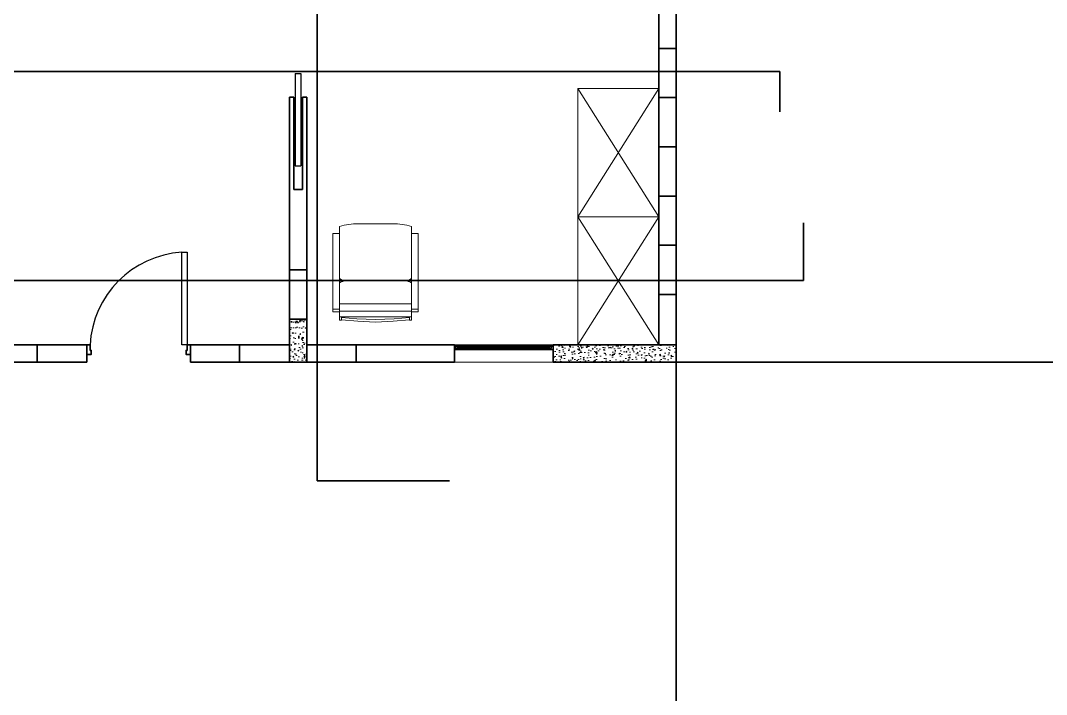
# Model space of a CAD drawing. Header units: inches. Extents: x 2013 to 15569, y -2551 to 2524.
# Drawn here: x 3409 to 4242, y -170 to 377 of the extents above; entities that cross this region are included whole.
import ezdxf

# ---------------------------------------------------------------- set-up
doc = ezdxf.new("R2010")
doc.units = ezdxf.units.IN
doc.header["$MEASUREMENT"] = 0
doc.layers.get('0').update_dxf_attribs({"color": 80, "lineweight": 13})
for name, color, linetype, lineweight in [('A-DOOR-FULL', 90, 'Continuous', 25), ('A-FLOR-PATT', 8, 'Continuous', 18), ('A-FURN', 8, 'Continuous', 18), ('A-GLAZ-FULL', 4, 'Continuous', 25), ('A-WALL-FULL', 7, 'Continuous', 35), ('costruzioni', 2, 'Continuous', 35)]:
    doc.layers.add(name, color=color, linetype=linetype, lineweight=lineweight)

# ---------------------------------------------------------------- blocks, each defined once
blk = doc.blocks.new('porta scorrevole')
at = {"layer": 'A-DOOR-FULL'}
for p, q in [((113.3758, -84.2569), (113.3758, -85.0069)), ((113.3758, -84.2569), (113.4208, -84.2569)), ((113.4208, -84.2569), (113.4208, -85.0069)), ((113.3758, -85.0069), (113.4208, -85.0069))]:
    blk.add_line(p, q, dxfattribs=at)
blk = doc.blocks.new('A$C08E36EE4')
for p, q in [((-27.99, 59.11), (-28.57, 59.11)), ((4.57, 59.11), (5.14, 59.11)), ((-28.57, 55.8), (-11.71, 55.8)), ((5.14, 55.8), (-11.71, 55.8)), ((-25.36, 44.89), (-11.71, 44.89)), ((1.93, 44.89), (-11.71, 44.89)), ((-19.81, 18.25), (-11.55, 18.25)), ((-3.62, 18.25), (-11.88, 18.25))]:
    blk.add_line(p, q)
for points in [[(-28.57, 63.41), (-27.58, 63.41), (-27.58, 61.76), (-28.57, 61.76)], [(5.14, 63.41), (4.15, 63.41), (4.15, 61.76), (5.14, 61.76)], [(-31.71, 22.71), (-28.57, 22.71), (-28.57, 59.44), (-31.71, 59.44)], [(-31.71, 59.44), (-28.57, 59.44), (-28.57, 58.26), (-31.71, 58.26)], [(8.29, 22.71), (5.14, 22.71), (5.14, 59.44), (8.29, 59.44)], [(8.29, 59.44), (5.14, 59.44), (5.14, 58.26), (8.29, 58.26)]]:
    blk.add_lwpolyline(points, close=True)
for points in [[(-27.58, 63.25), (-20.05, 63.87), (-11.71, 64.24)], [(-27.58, 62.09), (-20.42, 62.69), (-11.71, 63.08)], [(4.15, 63.25), (-3.38, 63.87), (-11.71, 64.24)], [(4.15, 62.09), (-3.01, 62.69), (-11.71, 63.08)], [(-28.57, 61.76), (-28.57, 19.4)], [(-11.71, 59.11), (-27.99, 59.11)], [(-27.98, 61.76), (-11.71, 61.76)], [(4.55, 61.76), (-11.71, 61.76)], [(-11.71, 59.11), (4.57, 59.11)], [(5.14, 61.76), (5.14, 19.4)]]:
    blk.add_lwpolyline(points)
for centre, radius, start, end in [((-25.08, 51.44), 6.56, 237.8862, 267.5576), ((-25.08, 38.33), 6.56, 92.4424, 122.1138), ((1.65, 51.44), 6.56, 272.4424, 302.1138), ((1.65, 38.33), 6.56, 57.8862, 87.5576), ((-20.57, 46.26), 28.02, 253.4121, 271.5567), ((-2.86, 46.26), 28.02, 268.4433, 286.5879)]:
    blk.add_arc(centre, radius, start, end)

msp = doc.modelspace()

# ---------------------------------------------------------------- hatches: boundary and pattern name
at = {"layer": 'A-FLOR-PATT'}
h = msp.add_hatch(dxfattribs=at)
h.set_pattern_fill('AR-CONC', color=256, scale=0.05, style=0)
h.set_pattern_definition([(50, (6968.254, 8439.728), (9.1092334, -0.796954), [0.9525, -10.4775]), (355, (6968.254, 8439.728), (-1.762141, 9.552832), [0.762, -8.382]), (100.451, (6969.013, 8439.662), (7.347125, 8.755834), [0.8095, -8.9045]), (46.1842, (6968.254, 8442.268), (13.553952, -2.102116), [1.42875, -15.71625]), (96.6356, (6969.383, 8442.093), (11.870212, 12.371278), [1.21425, -13.35675]), (351.184, (6968.254, 8442.268), (11.87023, 12.371256), [1.143, -12.573]), (21, (6969.524, 8441.633), (7.580744, -5.113276), [0.9525, -10.4775]), (326, (6969.524, 8441.633), (3.090101, 9.209398), [0.762, -8.382]), (71.4514, (6970.155, 8441.207), (10.6708245, 4.096143), [0.8095, -8.9045]), (37.5, (6968.2537, 8439.7284), (0.1544302, 4.227752), [0, -8.2804, 0, -8.509, 0, -8.41375]), (7.5, (6968.2537, 8439.7284), (3.3409831, 5.0090287), [0, -4.8514, 0, -8.0899, 0, -3.20675]), (327.5, (6965.4216, 8439.7284), (6.7795298, -0.2864372), [0, -3.175, 0, -9.906, 0, -13.1445]), (317.5, (6964.1516, 8439.7284), (7.406459, 1.2713246), [0, -4.1275, 0, -6.5786, 0, -9.3345])])
h.paths.add_polyline_path([(3641.796, 134.638), (3627.796, 134.638), (3627.796, 99.638), (3641.796, 99.638)])
for points in [[(3763.462, 110.013), (3763.462, 110.263), (3762.046, 110.263), (3762.046, 112.388), (3763.462, 112.388), (3763.462, 112.638), (3761.796, 112.638), (3761.796, 110.013)], [(3840.129, 110.013), (3840.129, 110.263), (3841.546, 110.263), (3841.546, 112.388), (3840.129, 112.388), (3840.129, 112.638), (3841.796, 112.638), (3841.796, 110.013)]]:
    msp.add_hatch(color=256, dxfattribs=at).paths.add_polyline_path(points)
h = msp.add_hatch(dxfattribs=at)
h.set_pattern_fill('AR-CONC', color=256, scale=0.05, style=0)
h.set_pattern_definition([(50, (7188.254, 8814.728), (9.1092334, -0.796954), [0.9525, -10.4775]), (355, (7188.254, 8814.728), (-1.762141, 9.552832), [0.762, -8.382]), (100.451, (7189.013, 8814.662), (7.347125, 8.755834), [0.8095, -8.9045]), (46.1842, (7188.254, 8817.268), (13.553952, -2.102116), [1.42875, -15.71625]), (96.6356, (7189.383, 8817.093), (11.870212, 12.371278), [1.21425, -13.35675]), (351.184, (7188.254, 8817.268), (11.87023, 12.371256), [1.143, -12.573]), (21, (7189.524, 8816.633), (7.580744, -5.113276), [0.9525, -10.4775]), (326, (7189.524, 8816.633), (3.090101, 9.209398), [0.762, -8.382]), (71.4514, (7190.155, 8816.207), (10.6708245, 4.096143), [0.8095, -8.9045]), (37.5, (7188.2537, 8814.7284), (0.1544302, 4.227752), [0, -8.2804, 0, -8.509, 0, -8.41375]), (7.5, (7188.2537, 8814.7284), (3.3409831, 5.0090287), [0, -4.8514, 0, -8.0899, 0, -3.20675]), (327.5, (7185.4216, 8814.7284), (6.7795298, -0.2864372), [0, -3.175, 0, -9.906, 0, -13.1445]), (317.5, (7184.1516, 8814.7284), (7.406459, 1.2713246), [0, -4.1275, 0, -6.5786, 0, -9.3345])])
h.paths.add_polyline_path([(3841.796, 113.638), (3841.796, 99.638), (3941.796, 99.638), (3941.796, 113.638)])

# ---------------------------------------------------------------- linework, layer by layer
at = {"layer": 'A-DOOR-FULL'}
msp.add_lwpolyline([(3544.796, 189.002), (3544.796, 113.638), (3540.296, 113.638), (3540.296, 189.002)], close=True, dxfattribs=at)
msp.add_arc((3545.523, 109.33), 79.844, 93.753721, 176.906672, dxfattribs=at)
at = {"layer": 'A-FURN'}
for p, q in [((3861.971, 217.837), (3927.796, 322.035)), ((3927.796, 217.837), (3861.971, 322.035)), ((3861.971, 322.035), (3861.971, 217.837)), ((3861.971, 322.035), (3927.796, 322.035)), ((3924.886, 322.035), (3924.886, 322.035)), ((3927.796, 217.837), (3927.796, 322.035)), ((3927.796, 322.035), (3927.796, 322.035)), ((3861.971, 113.638), (3927.796, 217.837)), ((3927.796, 113.638), (3861.971, 217.837)), ((3861.971, 217.837), (3861.971, 113.638)), ((3861.971, 217.837), (3927.796, 217.837)), ((3924.886, 217.837), (3924.886, 217.837)), ((3927.796, 217.837), (3927.796, 217.837)), ((3927.796, 113.638), (3927.796, 217.837)), ((3761.796, 113.638), (3841.796, 113.638)), ((3761.796, 99.638), (3841.796, 99.638))]:
    msp.add_line(p, q, dxfattribs=at)
for points in [[(3927.796, 217.837), (3861.971, 217.837)], [(3927.796, 113.638), (3861.971, 113.638)]]:
    msp.add_lwpolyline(points, dxfattribs=at)
at = {"layer": 'A-GLAZ-FULL'}
for p, q in [((3761.796, 112.638), (3841.796, 112.638)), ((3763.462, 112.638), (3761.796, 112.638)), ((3761.796, 110.013), (3841.796, 110.013)), ((3762.046, 110.263), (3762.046, 112.388)), ((3763.462, 110.263), (3762.046, 110.263)), ((3762.462, 111.992), (3765.379, 111.992)), ((3762.462, 110.659), (3762.462, 111.992)), ((3762.462, 110.659), (3765.379, 110.659)), ((3841.796, 112.638), (3763.462, 112.638)), ((3763.462, 112.388), (3763.462, 112.638)), ((3763.462, 110.013), (3763.462, 110.263)), ((3764.379, 111.576), (3838.655, 111.576)), ((3764.379, 111.076), (3764.379, 111.576)), ((3764.379, 111.076), (3838.655, 111.076)), ((3765.379, 111.576), (3765.379, 111.992)), ((3765.379, 110.659), (3765.379, 111.076)), ((3840.572, 111.992), (3837.655, 111.992)), ((3837.655, 111.576), (3837.655, 111.992)), ((3837.655, 110.659), (3837.655, 111.076)), ((3840.572, 110.659), (3837.655, 110.659)), ((3838.655, 111.576), (3838.655, 111.076)), ((3840.572, 110.659), (3840.572, 111.992)), ((3841.796, 112.638), (3841.796, 110.013))]:
    msp.add_line(p, q, dxfattribs=at)
at = {"layer": 'A-WALL-FULL'}
for p, q in [((3927.796, 354.638), (3927.796, 394.638)), ((3941.796, 394.638), (3941.796, 354.638)), ((3941.796, 354.638), (3927.796, 354.638)), ((3927.796, 354.638), (3941.796, 354.638)), ((3927.796, 314.638), (3927.796, 354.638)), ((3941.796, 354.638), (3941.796, 314.638)), ((3627.796, 267.655), (3627.796, 315.063)), ((3631.363, 315.063), (3627.796, 315.063)), ((3631.363, 315.063), (3631.363, 240.063)), ((3641.796, 315.063), (3638.228, 315.063)), ((3638.228, 315.063), (3638.228, 240.063)), ((3641.796, 267.655), (3641.796, 315.063)), ((3941.796, 314.638), (3927.796, 314.638)), ((3927.796, 314.638), (3941.796, 314.638)), ((3927.796, 274.638), (3927.796, 314.638)), ((3941.796, 314.638), (3941.796, 274.638)), ((3627.796, 247.655), (3627.796, 267.655)), ((3641.796, 267.655), (3641.796, 247.655)), ((3941.796, 274.638), (3927.796, 274.638)), ((3927.796, 274.638), (3941.796, 274.638)), ((3927.796, 234.638), (3927.796, 274.638)), ((3941.796, 274.638), (3941.796, 234.638)), ((3627.796, 174.638), (3627.796, 247.655)), ((3641.796, 247.655), (3641.796, 174.638)), ((3631.363, 240.063), (3638.228, 240.063)), ((3636.796, 240.063), (3632.796, 240.063)), ((3927.796, 234.638), (3941.796, 234.638)), ((3927.796, 194.638), (3927.796, 234.638)), ((3941.796, 234.638), (3927.796, 234.638)), ((3941.796, 234.638), (3941.796, 194.638)), ((3941.796, 194.638), (3927.796, 194.638)), ((3927.796, 194.638), (3941.796, 194.638)), ((3927.796, 154.638), (3927.796, 194.638)), ((3941.796, 194.638), (3941.796, 154.638)), ((3641.796, 174.638), (3627.796, 174.638)), ((3627.796, 174.638), (3641.796, 174.638)), ((3627.796, 134.638), (3627.796, 174.638)), ((3627.796, 174.638), (3641.796, 174.638)), ((3641.796, 174.638), (3627.796, 174.638)), ((3641.796, 174.638), (3641.796, 134.638)), ((3927.796, 154.638), (3941.796, 154.638)), ((3941.796, 154.638), (3927.796, 154.638)), ((3927.796, 154.638), (3927.796, 113.638)), ((3941.796, 154.638), (3941.796, 113.638)), ((3641.796, 134.638), (3627.796, 134.638)), ((3382.296, 113.638), (3422.796, 113.638)), ((3422.796, 113.638), (3422.796, 99.638)), ((3422.796, 113.638), (3463.296, 113.638)), ((3422.796, 99.638), (3422.796, 113.638)), ((3463.296, 113.638), (3463.296, 99.638)), ((3587.296, 113.638), (3547.296, 113.638)), ((3547.296, 113.638), (3547.296, 99.638)), ((3587.296, 99.638), (3587.296, 113.638)), ((3627.796, 113.638), (3587.296, 113.638)), ((3587.296, 113.638), (3587.296, 99.638)), ((3681.796, 113.638), (3641.796, 113.638)), ((3681.796, 113.638), (3681.796, 99.638)), ((3761.796, 113.638), (3681.796, 113.638)), ((3761.796, 113.638), (3761.796, 99.638)), ((3841.796, 113.638), (3841.796, 99.638)), ((3941.796, 113.638), (3927.796, 113.638)), ((3422.796, 99.638), (3382.296, 99.638)), ((3463.296, 99.638), (3422.796, 99.638)), ((3547.296, 99.638), (3587.296, 99.638)), ((3587.296, 99.638), (3627.796, 99.638)), ((3681.796, 99.638), (3641.796, 99.638)), ((3761.796, 99.638), (3681.796, 99.638))]:
    msp.add_line(p, q, dxfattribs=at)
for points in [[(3627.796, 134.638), (3641.796, 134.638), (3641.796, 99.638), (3627.796, 99.638)], [(3841.796, 113.638), (3941.796, 113.638), (3941.796, 99.638), (3841.796, 99.638)]]:
    msp.add_lwpolyline(points, close=True, dxfattribs=at)
for points in [[(3463.296, 109.138), (3463.296, 109.138), (3463.296, 113.638), (3465.796, 113.638), (3465.796, 109.138)], [(3465.796, 109.138), (3466.796, 109.138), (3466.796, 105.938), (3463.296, 105.938), (3463.296, 109.138)], [(3544.796, 109.138), (3543.796, 109.138), (3543.796, 105.938), (3547.296, 105.938), (3547.296, 109.138)], [(3547.296, 109.138), (3547.296, 109.138), (3547.296, 113.638), (3544.796, 113.638), (3544.796, 109.138)], [(3927.796, 99.638), (3941.796, 99.638)]]:
    msp.add_lwpolyline(points, dxfattribs=at)
at = {"layer": 'costruzioni'}
for p, q in [((3650.274, 3.054), (3650.274, 1105.887)), ((4025.823, 335.93), (2849.739, 335.93)), ((4025.823, 335.93), (4025.823, 303.187)), ((4045.292, 165.927), (4045.292, 212.767)), ((4045.292, 165.927), (2860.684, 165.927)), ((3941.796, 99.638), (3941.796, -1486.97)), ((3941.796, 99.638), (5673.194, 99.638)), ((3650.274, 3.054), (3757.836, 3.054))]:
    msp.add_line(p, q, dxfattribs=at)

# ---------------------------------------------------------------- block references
at = {"layer": 'A-FURN', "xscale": -1.733570547759992, "yscale": 1.733570547759992, "zscale": 1.733570547759992, "rotation": 180}
msp.add_blockref('A$C08E36EE4', (3717.935, 243.622), dxfattribs=at)
at = {"layer": 'A-WALL-FULL', "xscale": 100.0000000000064, "yscale": 100.0000000000064, "zscale": 100.0000000000064}
msp.add_blockref('porta scorrevole', (-7705.198, 8759.963), dxfattribs=at)

doc.saveas('drawing.dxf')
